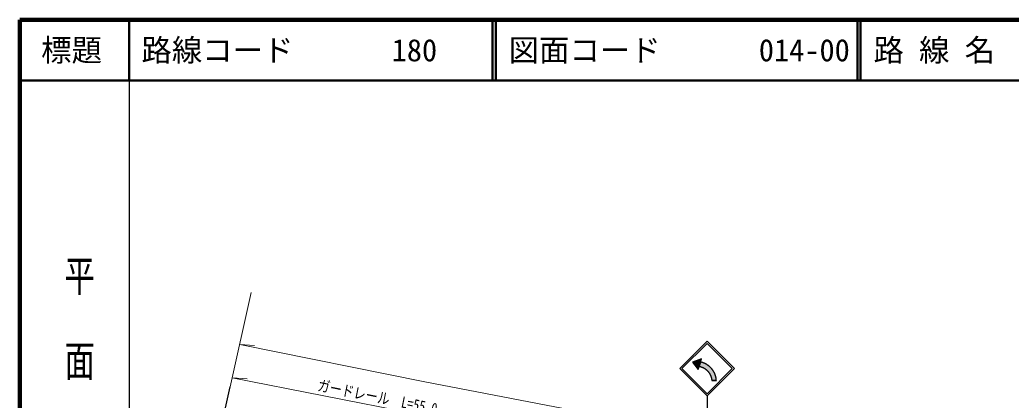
# Model space of a CAD drawing. Units: millimetres at full size, sheet at 1:1000; details may follow other scales. Extents: x 40000 to 680000, y 20000 to 380000.
# Drawn here: x 40000 to 203018, y 317406 to 380000 of the extents above; entities that cross this region are included whole.
import ezdxf
from ezdxf.enums import TextEntityAlignment as Align

# ---------------------------------------------------------------- set-up
doc = ezdxf.new("R2010")
doc.units = ezdxf.units.MM
doc.header["$LTSCALE"] = 1000
for name, color, linetype, lineweight in [('M-BMK-OTRS', 5, 'Continuous', 25), ('M-STR-HTXT', 7, 'Continuous', 13), ('M-STR-STRC', 7, 'Continuous', 25), ('M-TTL', 2, 'Continuous', 140), ('M-TTL-BAND', 7, 'Continuous', 25), ('M-TTL-LINE', 7, 'Continuous', 50)]:
    doc.layers.add(name, color=color, linetype=linetype, lineweight=lineweight)
doc.layers.add('M-TTL-TXT', color=7, linetype='Continuous')
doc.styles.add('@ＭＳ ゴシック', font='')
doc.styles.add('ＭＳ ゴシック', font='')
doc.styles.get('@ＭＳ ゴシック').set_extended_font_data('@MS Gothic')
doc.styles.get('ＭＳ ゴシック').set_extended_font_data('MS Gothic')

msp = doc.modelspace()

# ---------------------------------------------------------------- hatches: boundary and pattern name
at = {"layer": 'M-STR-STRC'}
for points in [[(151945, 323688), (152111, 324207), (150641, 323643), (151552, 322459), (151718, 322978), (151718, 322978)], [(151949, 323701), (151949, 323701), (152111, 324207), (150641, 323643), (151552, 322459), (151718, 322978), (151718, 322978)], [(153885, 322430), (153850, 322476), (153814, 322522), (153777, 322567), (153740, 322611), (153701, 322655), (153662, 322698), (153623, 322740), (153582, 322782), (153541, 322823), (153499, 322863), (153456, 322902), (153413, 322941), (153369, 322979), (153324, 323016), (153279, 323053), (153233, 323088), (153187, 323123), (153140, 323157), (153092, 323190), (153044, 323222), (152995, 323254), (152946, 323284), (152896, 323314), (152845, 323343), (152795, 323371), (152743, 323398), (152691, 323424), (152639, 323449), (152586, 323474), (152533, 323497), (152480, 323520), (152426, 323541), (152371, 323562), (152317, 323582), (152262, 323600), (152207, 323618), (152151, 323635), (152095, 323651), (152039, 323665), (151983, 323679), (151945, 323688), (151718, 322978), (151766, 322968), (151810, 322958), (151854, 322947), (151898, 322936), (151941, 322924), (151985, 322911), (152028, 322897), (152070, 322882), (152113, 322867), (152155, 322851), (152197, 322834), (152238, 322817), (152280, 322799), (152321, 322780), (152361, 322760), (152402, 322740), (152442, 322719), (152481, 322697), (152520, 322675), (152559, 322652), (152597, 322628), (152635, 322604), (152673, 322578), (152710, 322553), (152747, 322526), (152783, 322499), (152818, 322472), (152854, 322443), (152888, 322415), (152923, 322385), (152956, 322355), (152989, 322324), (153022, 322293), (153054, 322261), (153085, 322229), (153116, 322196), (153147, 322163), (153176, 322129), (153206, 322094), (153234, 322060), (153262, 322024), (153289, 321988), (153316, 321952), (153342, 321915), (153367, 321878), (153392, 321840), (153416, 321802), (153440, 321763), (153462, 321724), (153484, 321685), (153506, 321645), (153526, 321605), (153546, 321564), (153566, 321524), (153584, 321482), (153602, 321441), (153619, 321399), (153635, 321357), (153651, 321315), (153666, 321272), (153680, 321229), (153693, 321186), (153706, 321143), (153718, 321099), (153729, 321056), (153739, 321012), (153749, 320968), (153758, 320923), (153766, 320879), (153773, 320834), (153779, 320790), (153785, 320745), (153790, 320700), (153794, 320655), (154537, 320656), (154533, 320714), (154528, 320772), (154522, 320830), (154514, 320887), (154506, 320945), (154497, 321002), (154486, 321059), (154475, 321116), (154463, 321173), (154450, 321230), (154435, 321286), (154420, 321342), (154404, 321398), (154387, 321453), (154369, 321508), (154350, 321563), (154330, 321618), (154309, 321672), (154287, 321726), (154264, 321779), (154240, 321832), (154215, 321884), (154190, 321937), (154163, 321988), (154136, 322039), (154107, 322090), (154078, 322140), (154048, 322190), (154017, 322239), (153985, 322288), (153953, 322336), (153919, 322383)]]:
    msp.add_hatch(color=256, dxfattribs=at).paths.add_polyline_path(points)

# ---------------------------------------------------------------- linework, layer by layer
at = {"layer": 'M-BMK-OTRS'}
msp.add_line((63073, 267500), (74597, 319624), dxfattribs=at)
at = {"layer": 'M-STR-HTXT'}
for p, q in [((74597, 319624), (78066, 335130)), ((76151, 326571), (78602, 326425)), ((74929, 321106), (77377, 320920))]:
    msp.add_line(p, q, dxfattribs=at)
for points in [[(76151, 326571), (106589, 320432), (130827, 315754), (155806, 312614), (170693, 311346), (189695, 310427), (200982, 310194), (207917, 310194), (216656, 310279), (223936, 311713), (229340, 313415), (234005, 315191), (238225, 317189), (242974, 319854), (246809, 322396), (249196, 324235), (253344, 327676), (258717, 333364), (261534, 336727), (265217, 342162)], [(74929, 321106), (105062, 315169), (130040, 310214)]]:
    msp.add_lwpolyline(points, dxfattribs=at)
at = {"layer": 'M-STR-STRC'}
for p, q in [((148517, 322610), (153017, 327110)), ((148871, 322610), (153017, 326756)), ((157518, 322610), (153017, 327110)), ((157164, 322610), (153017, 326756)), ((152111, 324207), (150641, 323643)), ((150641, 323643), (151552, 322459)), ((151552, 322459), (152111, 324207)), ((148517, 322610), (153017, 318109)), ((148871, 322610), (153017, 318463)), ((153017, 318463), (157164, 322610)), ((153018, 318110), (157518, 322610)), ((154537, 320656), (153794, 320655)), ((153017, 318109), (153017, 316109))]:
    msp.add_line(p, q, dxfattribs=at)
for points in [[(152111, 324207), (150641, 323643), (151552, 322459)], [(152111, 324207), (150641, 323643), (151552, 322459)], [(151945, 323688), (152111, 324207), (150641, 323643), (151552, 322459), (151718, 322978)], [(151945, 323688), (151718, 322978), (151718, 322978), (151722, 322977), (151766, 322968), (151810, 322958), (151854, 322947), (151898, 322936), (151941, 322924), (151985, 322911), (152028, 322897), (152070, 322882), (152113, 322867), (152155, 322851), (152197, 322834), (152238, 322817), (152280, 322799), (152321, 322780), (152361, 322760), (152402, 322740), (152442, 322719), (152481, 322697), (152520, 322675), (152559, 322652), (152597, 322628), (152635, 322604), (152673, 322578), (152710, 322553), (152747, 322526), (152783, 322499), (152818, 322472), (152854, 322443), (152888, 322415), (152923, 322385), (152956, 322355), (152989, 322324), (153022, 322293), (153054, 322261), (153085, 322229), (153116, 322196), (153147, 322163), (153176, 322129), (153206, 322094), (153234, 322060), (153262, 322024), (153289, 321988), (153316, 321952), (153342, 321915), (153367, 321878), (153392, 321840), (153416, 321802), (153440, 321763), (153462, 321724), (153484, 321685), (153506, 321645), (153526, 321605), (153546, 321564), (153566, 321524), (153584, 321482), (153602, 321441), (153619, 321399), (153635, 321357), (153651, 321315), (153666, 321272), (153680, 321229), (153693, 321186), (153706, 321143), (153718, 321099), (153729, 321056), (153739, 321012), (153749, 320968), (153758, 320923), (153766, 320879), (153773, 320834), (153779, 320790), (153785, 320745), (153790, 320700), (153794, 320655), (153794, 320655), (154537, 320656), (154537, 320656), (154533, 320714), (154528, 320772), (154522, 320830), (154514, 320887), (154506, 320945), (154497, 321002), (154486, 321059), (154475, 321116), (154463, 321173), (154450, 321230), (154435, 321286), (154420, 321342), (154404, 321398), (154387, 321453), (154369, 321508), (154350, 321563), (154330, 321618), (154309, 321672), (154287, 321726), (154264, 321779), (154240, 321832), (154215, 321884), (154190, 321937), (154163, 321988), (154136, 322039), (154107, 322090), (154078, 322140), (154048, 322190), (154017, 322239), (153985, 322288), (153953, 322336), (153919, 322383), (153885, 322430), (153850, 322476), (153814, 322522), (153777, 322567), (153740, 322611), (153701, 322655), (153662, 322698), (153623, 322740), (153582, 322782), (153541, 322823), (153499, 322863), (153456, 322902), (153413, 322941), (153369, 322979), (153324, 323016), (153279, 323053), (153233, 323088), (153187, 323123), (153140, 323157), (153092, 323190), (153044, 323222), (152995, 323254), (152946, 323284), (152896, 323314), (152845, 323343), (152795, 323371), (152743, 323398), (152691, 323424), (152639, 323449), (152586, 323474), (152533, 323497), (152480, 323520), (152426, 323541), (152371, 323562), (152317, 323582), (152262, 323600), (152207, 323618), (152151, 323635), (152095, 323651), (152039, 323665), (151983, 323679)]]:
    msp.add_lwpolyline(points, close=True, dxfattribs=at)
at = {"layer": 'M-TTL'}
for p, q in [((40000, 380000), (40000, 20000)), ((680000, 380000), (40000, 380000))]:
    msp.add_line(p, q, dxfattribs=at)
at = {"layer": 'M-TTL-BAND'}
msp.add_line((58000, 370000), (58000, 20000), dxfattribs=at)
at = {"layer": 'M-TTL-LINE'}
for p, q in [((58000, 380000), (58000, 370000)), ((117750, 380000), (117750, 370000)), ((118250, 380000), (118250, 370000)), ((177750, 380000), (177750, 370000)), ((178250, 380000), (178250, 370000)), ((40000, 370000), (680000, 370000))]:
    msp.add_line(p, q, dxfattribs=at)

# ---------------------------------------------------------------- texts
at = {"layer": 'M-STR-HTXT', "style": 'ＭＳ ゴシック', "width": 0.8}
msp.add_text('ガードレール\u3000L=55.0', height=1833, rotation=348.616, dxfattribs=at).set_placement((98543, 316489), align=Align.BOTTOM_CENTER)
at = {"layer": 'M-TTL-BAND', "style": '@ＭＳ ゴシック', "width": 1.4}
msp.add_text('平  面  図', height=3666, rotation=270, dxfattribs=at).set_placement((49777, 306475), align=Align.MIDDLE_RIGHT)
at = {"layer": 'M-TTL-TXT', "style": 'ＭＳ ゴシック'}
msp.add_text('標題', height=3666, dxfattribs=at).set_placement((48500, 375000), align=Align.MIDDLE_CENTER)
for s, p in [('路線コード', (60000, 375000)), ('180', (101142, 375000)), ('図面コード', (120380, 375000)), ('014-00', (161521, 375000)), ('路 線 名', (180380, 375000))]:
    msp.add_text(s, height=3666, dxfattribs=at).set_placement(p, align=Align.MIDDLE_LEFT)

doc.saveas('drawing.dxf')
